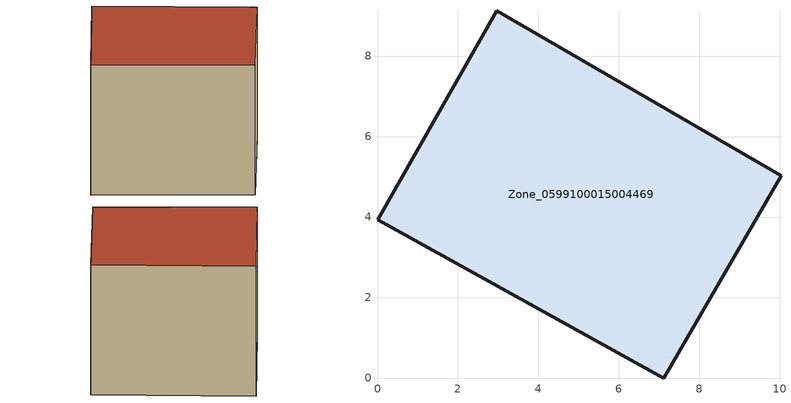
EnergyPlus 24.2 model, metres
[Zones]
Zone_0599100015004469
 floor ground (C_G): 2.96,9.12 10.03,5.03 7.12,0 0,3.94 z0.81
 wall outside (C_F): 10.03,5.03 2.96,9.12 0,3.94 7.12,0 10.03,5.03 z0.81:8.18
 roof outside (C_R): 0,3.94 7.12,0 10.03,5.03 2.96,9.12 z8.18
[BUILDING]
Pand.0599100015004469: North Axis=0; Terrain=City; Loads Convergence Tolerance Value=0.04; Temperature Convergence Tolerance Value=0.4; Solar Distribution=FullExterior; Maximum Number of Warmup Days=25; Minimum Number of Warmup Days=1
[Site:Location]
Rotterdam.The.Hague.AP_ZH_NLD Design_Conditions: Latitude=51.96; Longitude=4.45; Time Zone=1; Elevation=-4.5
[SITE:GROUNDTEMPERATURE:BUILDINGSURFACE]
18, 18, 18, 18, 18, 18, 18, 18, 18, 18, 18, 18
[MATERIAL] Thermal Absorptance=0.9; Solar Absorptance=0.7; Visible Absorptance=0.7
Name | Roughness | Thickness | Conductivity | Density | Specific Heat
G.TC.1946-1964 | MediumSmooth | 0.15 | 1 | 540 | 1210
F.TC.1946-1964 | Rough | 0.3 | 0.857143 | 1920 | 840
R.TC.1946-1964 | MediumRough | 0.2 | 0.235294 | 1500 | 1000
[CONSTRUCTION]
C_G: G.TC.1946-1964
C_F: F.TC.1946-1964
C_R: R.TC.1946-1964
[ZONE]
Zone_0599100015004469: Type=1; Multiplier=1; Ceiling Height=Autocalculate; Volume=Autocalculate; Floor Area=autocalculate; Part of Total Floor Area=Yes
[ZONEINFILTRATION:DESIGNFLOWRATE]
Infil_Zone_0599100015004469: Zone or ZoneList or Space or SpaceList=Zone_0599100015004469; Schedule=AlwaysOn; Design Flow Rate Calculation Method=Flow/Area; Flow Rate per Floor Area=0.003; Constant Term Coefficient=1; Temperature Term Coefficient=0; Velocity Term Coefficient=0; Velocity Squared Term Coefficient=0
[HVACTEMPLATE:ZONE:IDEALLOADSAIRSYSTEM]
Zone_0599100015004469: Maximum Heating Supply Air Temperature=50; Minimum Cooling Supply Air Temperature=13; Maximum Heating Supply Air Humidity Ratio=0.0156; Minimum Cooling Supply Air Humidity Ratio=0.0077; Heating Limit=NoLimit; Cooling Limit=NoLimit; Dehumidification Control Type=ConstantSensibleHeatRatio; Cooling Sensible Heat Ratio=0.7; Dehumidification Setpoint=60; Humidification Control Type=None; Humidification Setpoint=30; Outdoor Air Method=None; Outdoor Air Flow Rate per Person=0.00944; Outdoor Air Flow Rate per Zone Floor Area=0; Outdoor Air Flow Rate per Zone=0; Demand Controlled Ventilation Type=None; Outdoor Air Economizer Type=NoEconomizer; Heat Recovery Type=None; Sensible Heat Recovery Effectiveness=0.7; Latent Heat Recovery Effectiveness=0.65
[ZONECONTROL:THERMOSTAT]
ThermostatControl_Zone_0599100015004469: Zone or ZoneList=Zone_0599100015004469; Control Type Schedule=DualSetpointControlType; Control 1=Thermostat_Zone_0599100015004469; Temperature Difference Between Cutout And Setpoint=0
[THERMOSTATSETPOINT:DUALSETPOINT]
Thermostat_Zone_0599100015004469: Heating Setpoint Temperature Schedule=HeatingSetpoint_Zone_0599100015004469; Cooling Setpoint Temperature Schedule=CoolingSetpoint_Zone_0599100015004469
[SCHEDULE:COMPACT]
HeatingSetpoint_Zone_0599100015004469: Through: 12/31, For: AllDays, Until: 24:00, 21
CoolingSetpoint_Zone_0599100015004469: Through: 12/31, For: AllDays, Until: 24:00, 24
DualSetpointControlType: Through: 12/31, For: AllDays, Until: 24:00, 4
AlwaysOn: Through: 12/31, For: AllDays, Until: 24:00, 1
